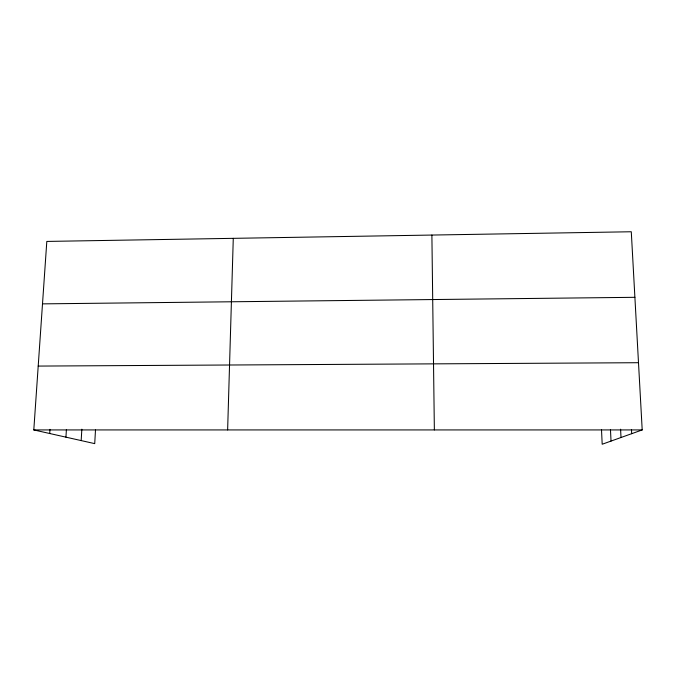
<?xml version="1.0" encoding="UTF-8"?>
<svg xmlns="http://www.w3.org/2000/svg" width="676" height="676" viewBox="0 0 676 676"><rect width="100%" height="100%" fill="white"/><g stroke="black" fill="none" stroke-linecap="round" stroke-linejoin="round"><path stroke-width="1.01" d="M227.635 429.928L233.279 238.341M95.493 429.953L94.724 443.633L33.8 429.928L46.813 241.425L631.283 231.758L642.2 429.928L602.189 444.242L601.513 429.708M81.171 440.591L81.847 429.192M65.935 437.161L66.392 429.843M49.711 433.51L49.982 429.361M42.503 303.87L634.899 297.313M38.202 366.079L638.499 362.708M33.8 429.928L642.2 429.928M631.46 429.471L631.688 433.688M620.593 429.192L621.007 437.507M610.47 429.581L611.028 441.082M431.888 235.054L434.364 429.928"/></g></svg>
